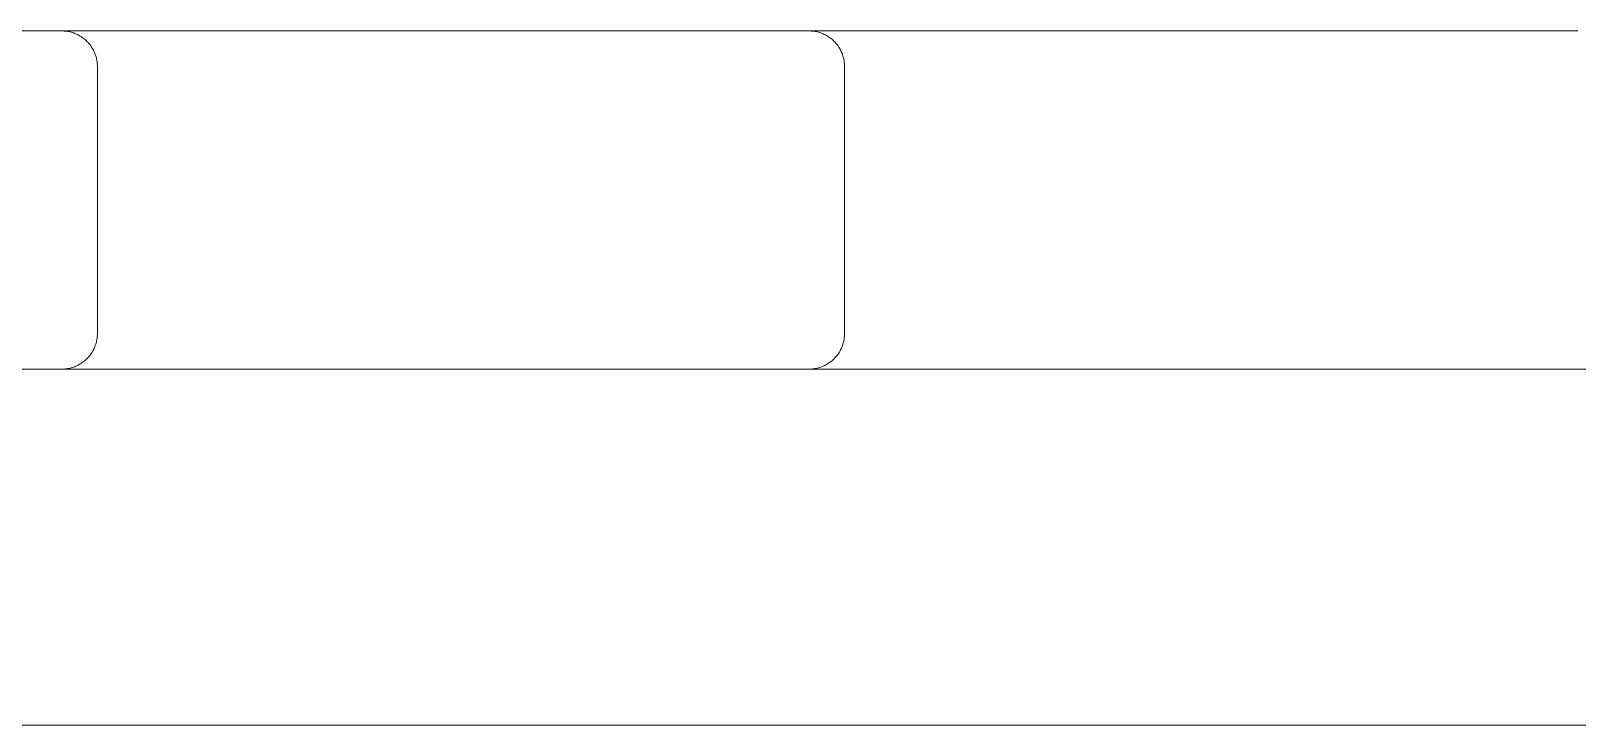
# Model space of a CAD drawing. Header units: millimetres. Extents: x -427 to 4679, y -324 to 2971.
# Drawn here: x 114.5 to 288.2, y 2892.7 to 2970.7 of the extents above; entities that cross this region are included whole.
import ezdxf

# ---------------------------------------------------------------- set-up
doc = ezdxf.new("R2010")
doc.units = ezdxf.units.MM
doc.layers.add('ZANO_R', color=7, linetype='Continuous', lineweight=0)

msp = doc.modelspace()

# ---------------------------------------------------------------- linework, layer by layer
at = {"layer": 'ZANO_R'}
for p, q in [((117.92, 2970.74), (52.71, 2970.74)), ((117.92, 2970.74), (118.06, 2970.74)), ((134.61, 2970.74), (118.03, 2970.74)), ((118.06, 2970.74), (118.19, 2970.73)), ((118.19, 2970.73), (118.33, 2970.72)), ((118.33, 2970.72), (118.47, 2970.7)), ((118.47, 2970.7), (118.6, 2970.68)), ((118.6, 2970.68), (118.74, 2970.66)), ((118.74, 2970.66), (118.87, 2970.63)), ((118.87, 2970.63), (119, 2970.59)), ((119, 2970.59), (119.13, 2970.55)), ((119.13, 2970.55), (119.26, 2970.51)), ((119.26, 2970.51), (119.39, 2970.46)), ((119.39, 2970.46), (119.51, 2970.41)), ((119.51, 2970.41), (119.64, 2970.35)), ((119.64, 2970.35), (119.76, 2970.29)), ((119.76, 2970.29), (119.88, 2970.23)), ((119.88, 2970.23), (120, 2970.16)), ((120, 2970.16), (120.12, 2970.09)), ((120.12, 2970.09), (120.23, 2970.01)), ((120.23, 2970.01), (120.34, 2969.93)), ((120.34, 2969.93), (120.45, 2969.84)), ((120.45, 2969.84), (120.55, 2969.76)), ((120.55, 2969.76), (120.65, 2969.66)), ((120.65, 2969.66), (120.75, 2969.57)), ((120.75, 2969.57), (120.84, 2969.47)), ((120.84, 2969.47), (120.94, 2969.37)), ((201.89, 2970.74), (134.61, 2970.74)), ((201.89, 2970.74), (202.03, 2970.74)), ((219.07, 2970.74), (202, 2970.74)), ((202.03, 2970.74), (202.17, 2970.73)), ((202.17, 2970.73), (202.3, 2970.72)), ((202.3, 2970.72), (202.44, 2970.7)), ((202.44, 2970.7), (202.57, 2970.68)), ((202.57, 2970.68), (202.71, 2970.66)), ((202.71, 2970.66), (202.84, 2970.63)), ((202.84, 2970.63), (202.97, 2970.59)), ((202.97, 2970.59), (203.1, 2970.55)), ((203.1, 2970.55), (203.23, 2970.51)), ((203.23, 2970.51), (203.36, 2970.46)), ((203.36, 2970.46), (203.49, 2970.41)), ((203.49, 2970.41), (203.61, 2970.35)), ((203.61, 2970.35), (203.73, 2970.29)), ((203.73, 2970.29), (203.85, 2970.23)), ((203.85, 2970.23), (203.97, 2970.16)), ((203.97, 2970.16), (204.09, 2970.09)), ((204.09, 2970.09), (204.2, 2970.01)), ((204.2, 2970.01), (204.31, 2969.93)), ((204.31, 2969.93), (204.42, 2969.84)), ((204.42, 2969.84), (204.52, 2969.76)), ((204.52, 2969.76), (204.62, 2969.66)), ((204.62, 2969.66), (204.72, 2969.57)), ((204.72, 2969.57), (204.82, 2969.47)), ((204.82, 2969.47), (204.91, 2969.37)), ((288.16, 2970.74), (219.07, 2970.74)), ((288.16, 2970.74), (288.29, 2970.74)), ((120.94, 2969.37), (121.02, 2969.27)), ((121.02, 2969.27), (121.11, 2969.16)), ((121.11, 2969.16), (121.19, 2969.05)), ((121.19, 2969.05), (121.27, 2968.93)), ((121.27, 2968.93), (121.34, 2968.82)), ((121.34, 2968.82), (121.41, 2968.7)), ((121.41, 2968.7), (121.47, 2968.58)), ((121.47, 2968.58), (121.53, 2968.46)), ((121.53, 2968.46), (121.59, 2968.33)), ((121.59, 2968.33), (121.64, 2968.21)), ((121.64, 2968.21), (121.69, 2968.08)), ((121.69, 2968.08), (121.73, 2967.95)), ((121.73, 2967.95), (121.77, 2967.82)), ((121.77, 2967.82), (121.81, 2967.69)), ((121.81, 2967.69), (121.84, 2967.55)), ((204.91, 2969.37), (205, 2969.27)), ((205, 2969.27), (205.08, 2969.16)), ((205.08, 2969.16), (205.16, 2969.05)), ((205.16, 2969.05), (205.24, 2968.93)), ((205.24, 2968.93), (205.31, 2968.82)), ((205.31, 2968.82), (205.38, 2968.7)), ((205.38, 2968.7), (205.45, 2968.58)), ((205.45, 2968.58), (205.51, 2968.46)), ((205.51, 2968.46), (205.56, 2968.33)), ((205.56, 2968.33), (205.62, 2968.21)), ((205.62, 2968.21), (205.66, 2968.08)), ((205.66, 2968.08), (205.71, 2967.95)), ((205.71, 2967.95), (205.75, 2967.82)), ((205.75, 2967.82), (205.78, 2967.69)), ((205.78, 2967.69), (205.81, 2967.55)), ((121.84, 2967.55), (121.86, 2967.42)), ((121.86, 2967.42), (121.88, 2967.29)), ((121.88, 2967.29), (121.9, 2967.15)), ((121.9, 2967.15), (121.91, 2967.01)), ((121.91, 2967.01), (121.92, 2966.88)), ((121.92, 2966.88), (121.92, 2966.74)), ((121.92, 2966.74), (121.92, 2936.74)), ((205.81, 2967.55), (205.84, 2967.42)), ((205.84, 2967.42), (205.86, 2967.29)), ((205.86, 2967.29), (205.87, 2967.15)), ((205.87, 2967.15), (205.88, 2967.01)), ((205.88, 2967.01), (205.89, 2966.88)), ((205.89, 2966.88), (205.89, 2966.74)), ((205.89, 2966.74), (205.89, 2936.74)), ((121.91, 2936.47), (121.9, 2936.33)), ((121.92, 2936.6), (121.91, 2936.47)), ((121.92, 2936.74), (121.92, 2936.6)), ((205.88, 2936.47), (205.87, 2936.33)), ((205.89, 2936.6), (205.88, 2936.47)), ((205.89, 2936.74), (205.89, 2936.6)), ((121.41, 2934.78), (121.34, 2934.66)), ((121.47, 2934.9), (121.41, 2934.78)), ((121.53, 2935.02), (121.47, 2934.9)), ((121.59, 2935.14), (121.53, 2935.02)), ((121.64, 2935.27), (121.59, 2935.14)), ((121.69, 2935.4), (121.64, 2935.27)), ((121.73, 2935.53), (121.69, 2935.4)), ((121.77, 2935.66), (121.73, 2935.53)), ((121.81, 2935.79), (121.77, 2935.66)), ((121.84, 2935.92), (121.81, 2935.79)), ((121.86, 2936.06), (121.84, 2935.92)), ((121.88, 2936.19), (121.86, 2936.06)), ((121.9, 2936.33), (121.88, 2936.19)), ((205.38, 2934.78), (205.31, 2934.66)), ((205.44, 2934.9), (205.38, 2934.78)), ((205.5, 2935.02), (205.44, 2934.9)), ((205.56, 2935.14), (205.5, 2935.02)), ((205.61, 2935.27), (205.56, 2935.14)), ((205.66, 2935.4), (205.61, 2935.27)), ((205.71, 2935.53), (205.66, 2935.4)), ((205.74, 2935.66), (205.71, 2935.53)), ((205.78, 2935.79), (205.74, 2935.66)), ((205.81, 2935.92), (205.78, 2935.79)), ((205.84, 2936.06), (205.81, 2935.92)), ((205.86, 2936.19), (205.84, 2936.06)), ((205.87, 2936.33), (205.86, 2936.19)), ((119.25, 2932.97), (119.12, 2932.92)), ((119.38, 2933.01), (119.25, 2932.97)), ((119.5, 2933.07), (119.38, 2933.01)), ((119.63, 2933.12), (119.5, 2933.07)), ((119.75, 2933.18), (119.63, 2933.12)), ((119.87, 2933.25), (119.75, 2933.18)), ((119.99, 2933.32), (119.87, 2933.25)), ((120.11, 2933.39), (119.99, 2933.32)), ((120.22, 2933.47), (120.11, 2933.39)), ((120.33, 2933.55), (120.22, 2933.47)), ((120.44, 2933.63), (120.33, 2933.55)), ((120.54, 2933.72), (120.44, 2933.63)), ((120.64, 2933.81), (120.54, 2933.72)), ((120.74, 2933.91), (120.64, 2933.81)), ((120.84, 2934), (120.74, 2933.91)), ((120.93, 2934.11), (120.84, 2934)), ((121.02, 2934.21), (120.93, 2934.11)), ((121.1, 2934.32), (121.02, 2934.21)), ((121.19, 2934.43), (121.1, 2934.32)), ((121.26, 2934.54), (121.19, 2934.43)), ((121.34, 2934.66), (121.26, 2934.54)), ((203.22, 2932.97), (203.09, 2932.92)), ((203.35, 2933.01), (203.22, 2932.97)), ((203.48, 2933.07), (203.35, 2933.01)), ((203.6, 2933.12), (203.48, 2933.07)), ((203.72, 2933.18), (203.6, 2933.12)), ((203.84, 2933.25), (203.72, 2933.18)), ((203.96, 2933.32), (203.84, 2933.25)), ((204.08, 2933.39), (203.96, 2933.32)), ((204.19, 2933.47), (204.08, 2933.39)), ((204.3, 2933.55), (204.19, 2933.47)), ((204.41, 2933.63), (204.3, 2933.55)), ((204.52, 2933.72), (204.41, 2933.63)), ((204.62, 2933.81), (204.52, 2933.72)), ((204.72, 2933.91), (204.62, 2933.81)), ((204.81, 2934), (204.72, 2933.91)), ((204.9, 2934.11), (204.81, 2934)), ((204.99, 2934.21), (204.9, 2934.11)), ((205.08, 2934.32), (204.99, 2934.21)), ((205.16, 2934.43), (205.08, 2934.32)), ((205.24, 2934.54), (205.16, 2934.43)), ((205.31, 2934.66), (205.24, 2934.54)), ((51.45, 2932.74), (1545.45, 2932.74)), ((118.18, 2932.75), (118.04, 2932.74)), ((118.31, 2932.76), (118.18, 2932.75)), ((118.45, 2932.78), (118.31, 2932.76)), ((118.58, 2932.8), (118.45, 2932.78)), ((118.72, 2932.82), (118.58, 2932.8)), ((118.85, 2932.85), (118.72, 2932.82)), ((118.99, 2932.89), (118.85, 2932.85)), ((119.12, 2932.92), (118.99, 2932.89)), ((202.15, 2932.75), (202.01, 2932.74)), ((202.29, 2932.76), (202.15, 2932.75)), ((202.42, 2932.78), (202.29, 2932.76)), ((202.56, 2932.8), (202.42, 2932.78)), ((202.69, 2932.82), (202.56, 2932.8)), ((202.83, 2932.85), (202.69, 2932.82)), ((202.96, 2932.89), (202.83, 2932.85)), ((203.09, 2932.92), (202.96, 2932.89)), ((1545.45, 2892.74), (51.45, 2892.74))]:
    msp.add_line(p, q, dxfattribs=at)

doc.saveas('drawing.dxf')
